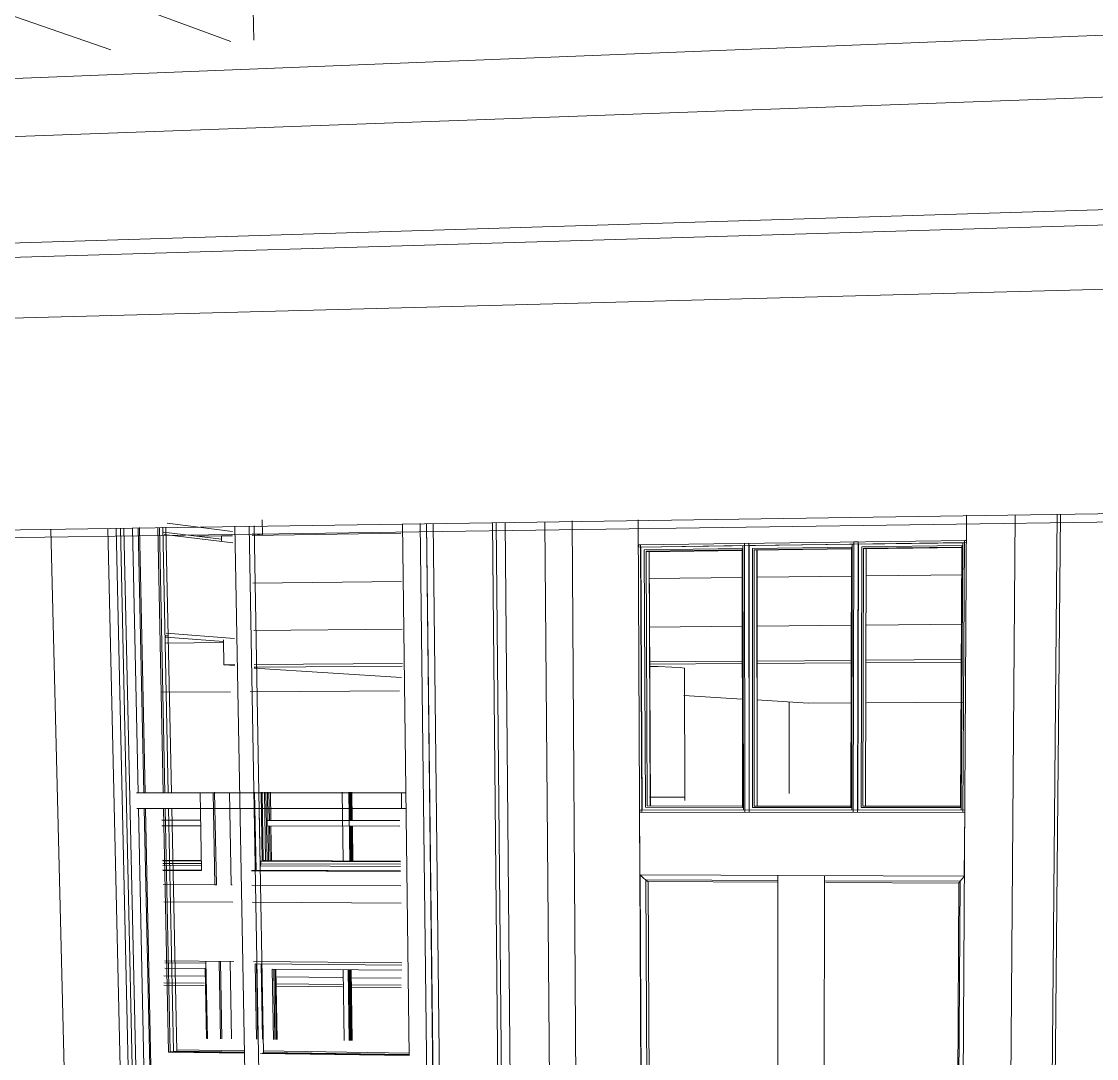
# Model space of a CAD drawing. Header units: inches. Extents: x 490.8 to 498.2, y -67.1 to -6.9.
# Drawn here: x 491.2753 to 491.522, y -7.4128 to -7.1748 of the extents above; entities that cross this region are included whole.
import ezdxf

# ---------------------------------------------------------------- set-up
doc = ezdxf.new("R2010")
doc.units = ezdxf.units.IN
doc.header["$MEASUREMENT"] = 0
for name, color, linetype, lineweight in [('A-CLNG', 13, 'Continuous', 13), ('A-DOOR', 31, 'Continuous', 13), ('A-DOOR-FRAM', 31, 'Continuous', 9), ('A-GLAZ', 151, 'Continuous', 13), ('A-ROOF', 132, 'Continuous', 13), ('A-WALL', 113, 'Continuous', 13), ('A-WALL-PATT', 111, 'Continuous', 13), ('M-HVAC-CDFF', 50, 'Continuous', 9), ('Q-CASE', 31, 'Continuous', 9), ('S-BEAM', 12, 'Continuous', 9)]:
    doc.layers.add(name, color=color, linetype=linetype, lineweight=lineweight)

# ---------------------------------------------------------------- blocks, each defined once
blk = doc.blocks.new('FP_11-Entry')
at = {"layer": 'A-WALL-PATT', "lineweight": 9}
for p, q in [((491.32117, -7.29288), (491.32366, -7.29285)), ((491.32816, -7.29279), (491.3623, -7.2923)), ((491.46917, -7.30208), (491.49124, -7.30183)), ((491.32836, -7.30372), (491.36244, -7.30332)), ((491.41921, -7.30266), (491.44064, -7.30241)), ((491.44405, -7.30237), (491.46579, -7.30212)), ((491.32855, -7.31462), (491.36258, -7.31431)), ((491.41926, -7.3138), (491.44067, -7.31361)), ((491.44406, -7.31358), (491.46578, -7.31338)), ((491.46914, -7.31335), (491.49117, -7.31315))]:
    blk.add_line(p, q, dxfattribs=at)
blk = doc.blocks.new('FP_12-Entry')
at = {"layer": 'A-WALL-PATT', "lineweight": 9}
for p, q in [((491.31557, -7.29296), (491.32366, -7.29285)), ((491.32816, -7.29279), (491.3623, -7.2923))]:
    blk.add_line(p, q, dxfattribs=at)
blk = doc.blocks.new('FP_13-Entry')
at = {"layer": 'A-WALL-PATT', "lineweight": 9}
for p, q in [((491.24595, -7.03042), (491.26537, -7.04186)), ((491.25048, -7.0465), (491.26571, -7.05509)), ((491.25086, -7.06008), (491.26605, -7.06827)), ((491.31215, -7.06942), (491.32683, -7.07808)), ((491.31238, -7.08143), (491.32703, -7.08971)), ((491.31261, -7.09341), (491.32723, -7.1013)), ((491.31284, -7.10534), (491.32743, -7.11286)), ((491.32646, -7.1238), (491.32763, -7.12437)), ((491.27674, -7.14976), (491.31594, -7.16517)), ((491.25346, -7.15369), (491.32333, -7.17946)), ((491.25383, -7.16686), (491.29575, -7.18131)), ((491.2542, -7.17998), (491.26481, -7.18339))]:
    blk.add_line(p, q, dxfattribs=at)
blk = doc.blocks.new('FP_18-Entry')
at = {"layer": 'M-HVAC-CDFF'}
for p, q in [((491.42074, -7.35283), (491.4194, -7.35283)), ((491.42268, -7.35283), (491.42074, -7.35283)), ((491.42433, -7.35283), (491.42268, -7.35283)), ((491.42566, -7.35283), (491.42433, -7.35283)), ((491.42664, -7.35283), (491.42566, -7.35283))]:
    blk.add_line(p, q, dxfattribs=at)
blk = doc.blocks.new('FP_19-Entry')
at = {"layer": 'M-HVAC-CDFF'}
for p, q in [((491.42738, -7.32326), (491.42748, -7.3536)), ((491.42725, -7.35283), (491.42664, -7.35283)), ((491.42751, -7.35283), (491.42725, -7.35283))]:
    blk.add_line(p, q, dxfattribs=at)

msp = doc.modelspace()

# ---------------------------------------------------------------- linework, layer by layer
at = {"layer": 'A-CLNG'}
for p, q in [((491.30818, -7.31585), (491.30897, -7.31585)), ((491.32153, -7.31739), (491.30822, -7.3175)), ((491.32862, -7.32323), (491.36248, -7.32537)), ((491.32949, -7.32298), (491.32864, -7.32299)), ((491.44067, -7.3222), (491.41928, -7.32235)), ((491.46577, -7.32202), (491.44406, -7.32217)), ((491.49116, -7.32184), (491.46913, -7.322)), ((491.42725, -7.32948), (491.44063, -7.33032)), ((491.44403, -7.33054), (491.45581, -7.33129)), ((491.45581, -7.33129), (491.46588, -7.33121)), ((491.46926, -7.33119), (491.49144, -7.33102))]:
    msp.add_line(p, q, dxfattribs=at)
at = {"layer": 'A-DOOR', "lineweight": 9}
for p, q in [((491.4016, -7.28944), (491.40359, -7.57713)), ((491.41811, -7.57789), (491.41674, -7.28921)), ((491.41674, -7.28921), (491.41677, -7.29492)), ((491.49213, -7.2881), (491.49032, -7.58167)), ((491.4921, -7.29391), (491.49213, -7.2881)), ((491.41677, -7.29492), (491.4921, -7.29391)), ((491.41677, -7.29492), (491.41686, -7.29493)), ((491.41706, -7.35627), (491.41713, -7.37065)), ((491.49171, -7.35634), (491.41706, -7.35627)), ((491.49162, -7.37096), (491.49171, -7.35634)), ((491.41713, -7.37065), (491.49162, -7.37096)), ((491.41722, -7.37064), (491.41805, -7.54566)), ((491.41794, -7.37137), (491.41723, -7.37064)), ((491.4488, -7.37078), (491.44882, -7.54704)), ((491.45923, -7.54751), (491.4595, -7.37082)), ((491.49101, -7.37169), (491.49162, -7.37103)), ((491.4488, -7.37197), (491.41854, -7.37183)), ((491.41871, -7.37199), (491.41855, -7.37183)), ((491.41855, -7.37183), (491.41933, -7.54448)), ((491.4191, -7.37222), (491.41897, -7.3722)), ((491.4191, -7.37222), (491.4488, -7.37236)), ((491.41987, -7.54403), (491.4191, -7.37222)), ((491.49068, -7.37216), (491.45956, -7.37202)), ((491.45983, -7.37241), (491.49035, -7.37255)), ((491.48933, -7.54722), (491.49038, -7.37252)), ((491.4896, -7.54766), (491.49066, -7.37214)), ((491.49054, -7.37231), (491.49067, -7.37217))]:
    msp.add_line(p, q, dxfattribs=at)
at = {"layer": 'A-DOOR'}
for p, q in [((491.41686, -7.29544), (491.4921, -7.29444)), ((491.44119, -7.2946), (491.44215, -7.29459)), ((491.44119, -7.2946), (491.44127, -7.35629)), ((491.44222, -7.35629), (491.44215, -7.29459)), ((491.46629, -7.29427), (491.46614, -7.35631)), ((491.46629, -7.29427), (491.46726, -7.29425)), ((491.4671, -7.35631), (491.46726, -7.29425)), ((491.49168, -7.29445), (491.46731, -7.29478)), ((491.49091, -7.35582), (491.49128, -7.29449)), ((491.49168, -7.29393), (491.4913, -7.35633)), ((491.49168, -7.29393), (491.4921, -7.29392)), ((491.41686, -7.29544), (491.41686, -7.29491)), ((491.41686, -7.29493), (491.41733, -7.29492)), ((491.41762, -7.35627), (491.41733, -7.29492)), ((491.44119, -7.29513), (491.4174, -7.29544)), ((491.41768, -7.35577), (491.4174, -7.29543)), ((491.44067, -7.29578), (491.41818, -7.29607)), ((491.41818, -7.29631), (491.41818, -7.29607)), ((491.41844, -7.35517), (491.41818, -7.29631)), ((491.44067, -7.29622), (491.41857, -7.29651)), ((491.44066, -7.29611), (491.41858, -7.29639)), ((491.41884, -7.35487), (491.41858, -7.29639)), ((491.41953, -7.35486), (491.41928, -7.29637)), ((491.41931, -7.2965), (491.41957, -7.35486)), ((491.44074, -7.3552), (491.44066, -7.29576)), ((491.44084, -7.29578), (491.44068, -7.29578)), ((491.44091, -7.35579), (491.44083, -7.29512)), ((491.46629, -7.29479), (491.44221, -7.29511)), ((491.44228, -7.35579), (491.44221, -7.2951)), ((491.46591, -7.29545), (491.44298, -7.29575)), ((491.44304, -7.35519), (491.44298, -7.29575)), ((491.46572, -7.29578), (491.44338, -7.29607)), ((491.46572, -7.29589), (491.44338, -7.29619)), ((491.44343, -7.35488), (491.44338, -7.29607)), ((491.44408, -7.35487), (491.44404, -7.29604)), ((491.44407, -7.29618), (491.44411, -7.35487)), ((491.46559, -7.35521), (491.46573, -7.29543)), ((491.46577, -7.35581), (491.46591, -7.29479)), ((491.46716, -7.35581), (491.46731, -7.29477)), ((491.46791, -7.3552), (491.46807, -7.29566)), ((491.49112, -7.29511), (491.46807, -7.29542)), ((491.46807, -7.29566), (491.46807, -7.29542)), ((491.4683, -7.3549), (491.46846, -7.29574)), ((491.49109, -7.29545), (491.46846, -7.29574)), ((491.49109, -7.29556), (491.46847, -7.29586)), ((491.46891, -7.35488), (491.46908, -7.29572)), ((491.46911, -7.29585), (491.46894, -7.35488)), ((491.49072, -7.35523), (491.49108, -7.2951)), ((491.49129, -7.29511), (491.49113, -7.29511)), ((491.41715, -7.35627), (491.41715, -7.35577)), ((491.49172, -7.35583), (491.41715, -7.35577)), ((491.44074, -7.35519), (491.41844, -7.35517)), ((491.44073, -7.35488), (491.41884, -7.35487)), ((491.44091, -7.35519), (491.44076, -7.35519)), ((491.46577, -7.3552), (491.44304, -7.35519)), ((491.4656, -7.3549), (491.44343, -7.35488)), ((491.49076, -7.35522), (491.46791, -7.3552)), ((491.49073, -7.35491), (491.4683, -7.3549)), ((491.49092, -7.35522), (491.49076, -7.35522))]:
    msp.add_line(p, q, dxfattribs=at)
at = {"layer": 'A-DOOR', "lineweight": 9}
for points in [[(491.41855, -7.37183, 0), (491.4185, -7.37182, 0), (491.41843, -7.37178, 0), (491.41832, -7.37171, 0), (491.4182, -7.37162, 0), (491.41807, -7.3715, 0), (491.41794, -7.37137, 0)], [(491.41897, -7.3722, 0), (491.41894, -7.37219, 0), (491.41891, -7.37216, 0), (491.41886, -7.37213, 0), (491.41881, -7.37209, 0), (491.41876, -7.37204, 0), (491.41871, -7.37199, 0)], [(491.49038, -7.37251, 0), (491.49038, -7.37251, 0), (491.49039, -7.37249, 0), (491.49041, -7.37246, 0), (491.49045, -7.37241, 0), (491.49049, -7.37237, 0), (491.49054, -7.37231, 0)], [(491.49066, -7.37214, 0), (491.49067, -7.3721, 0), (491.49072, -7.37203, 0), (491.49079, -7.37194, 0), (491.49089, -7.37182, 0), (491.49101, -7.37169, 0)]]:
    msp.add_polyline3d(points, dxfattribs=at)
at = {"layer": 'A-DOOR-FRAM'}
for p, q in [((491.50095, -7.58605), (491.50327, -7.2881)), ((491.5102, -7.58654), (491.51295, -7.28796)), ((491.51368, -7.28792), (491.51091, -7.58596)), ((491.38623, -7.28982), (491.38888, -7.58008)), ((491.39539, -7.28969), (491.39767, -7.58055))]:
    msp.add_line(p, q, dxfattribs=at)
at = {"layer": 'A-GLAZ', "lineweight": 9}
for p, q in [((491.28838, -7.55339), (491.28202, -7.29135)), ((491.30098, -7.554), (491.29511, -7.29116)), ((491.30693, -7.29093), (491.30818, -7.35187)), ((491.30818, -7.35187), (491.30693, -7.29093)), ((491.30893, -7.35186), (491.30767, -7.2909)), ((491.30842, -7.29087), (491.30966, -7.35185)), ((491.36973, -7.29006), (491.37281, -7.55746)), ((491.38338, -7.28986), (491.38594, -7.55809)), ((491.31623, -7.35174), (491.31658, -7.36969)), ((491.31965, -7.37296), (491.31924, -7.35174)), ((491.31958, -7.35173), (491.31998, -7.37295)), ((491.32302, -7.35174), (491.32341, -7.37298)), ((491.32908, -7.36963), (491.32876, -7.35171)), ((491.33, -7.36864), (491.32971, -7.35171)), ((491.3305, -7.36753), (491.33023, -7.35171)), ((491.33075, -7.36742), (491.33048, -7.35171)), ((491.33127, -7.36741), (491.331, -7.35171)), ((491.33161, -7.36741), (491.33133, -7.35171)), ((491.33171, -7.3517), (491.33182, -7.35818)), ((491.33215, -7.35818), (491.33203, -7.3517)), ((491.33215, -7.35818), (491.33203, -7.3517)), ((491.33203, -7.3517), (491.33215, -7.35818)), ((491.33237, -7.3517), (491.33248, -7.35818)), ((491.30826, -7.35542), (491.30941, -7.41131)), ((491.30941, -7.41131), (491.30826, -7.35542)), ((491.31014, -7.41122), (491.309, -7.35541)), ((491.30974, -7.3554), (491.31087, -7.41113)), ((491.33184, -7.35945), (491.33198, -7.3674)), ((491.3323, -7.36738), (491.33217, -7.35945)), ((491.3323, -7.36738), (491.33217, -7.35945)), ((491.33217, -7.35945), (491.3323, -7.36738)), ((491.3325, -7.35945), (491.33264, -7.36737)), ((491.31651, -7.36736), (491.30765, -7.36733)), ((491.31652, -7.36737), (491.30765, -7.36734)), ((491.30766, -7.36746), (491.31652, -7.36749)), ((491.30767, -7.36805), (491.31653, -7.36809)), ((491.31654, -7.36859), (491.30768, -7.36855)), ((491.33008, -7.36863), (491.33022, -7.36814)), ((491.33021, -7.36754), (491.3305, -7.36753)), ((491.33022, -7.36814), (491.33021, -7.36754)), ((491.33021, -7.36754), (491.3622, -7.36766)), ((491.33022, -7.36814), (491.36221, -7.36825)), ((491.33075, -7.36742), (491.33113, -7.36741)), ((491.3622, -7.36753), (491.33075, -7.36742)), ((491.3622, -7.36752), (491.33113, -7.36741)), ((491.31656, -7.36958), (491.3077, -7.36954)), ((491.31657, -7.36967), (491.30771, -7.36964)), ((491.30771, -7.36964), (491.31657, -7.36967)), ((491.31658, -7.36969), (491.30771, -7.36965)), ((491.32807, -7.36966), (491.32906, -7.36963)), ((491.36224, -7.36986), (491.32807, -7.36972)), ((491.32807, -7.36972), (491.36224, -7.36986)), ((491.36224, -7.36987), (491.32808, -7.36973)), ((491.36223, -7.36976), (491.32908, -7.36963)), ((491.33, -7.36864), (491.33008, -7.36863)), ((491.36222, -7.36876), (491.33, -7.36864)), ((491.30778, -7.37291), (491.31965, -7.37296)), ((491.31965, -7.37296), (491.31998, -7.37295)), ((491.32341, -7.37298), (491.32363, -7.37298)), ((491.32813, -7.37301), (491.36228, -7.37317)), ((491.3176, -7.39045), (491.31795, -7.40827)), ((491.32094, -7.40831), (491.3206, -7.39048)), ((491.32094, -7.39048), (491.32127, -7.40831)), ((491.32311, -7.3905), (491.32344, -7.40834)), ((491.30817, -7.39206), (491.31739, -7.39215)), ((491.31739, -7.39215), (491.31771, -7.40825)), ((491.33026, -7.39108), (491.33056, -7.40842)), ((491.33309, -7.40845), (491.33282, -7.3923)), ((491.33282, -7.3923), (491.36252, -7.39258)), ((491.33314, -7.3923), (491.33341, -7.40846)), ((491.33374, -7.40846), (491.33346, -7.3923)), ((491.33346, -7.3923), (491.33374, -7.40846)), ((491.31087, -7.41113), (491.30941, -7.41131)), ((491.31014, -7.41122), (491.30941, -7.41131)), ((491.30941, -7.41131), (491.3264, -7.41154)), ((491.3264, -7.41154), (491.30941, -7.41131)), ((491.3264, -7.41144), (491.31014, -7.41122)), ((491.31085, -7.41082), (491.32636, -7.41104)), ((491.32639, -7.41134), (491.31087, -7.41113)), ((491.31087, -7.41113), (491.32639, -7.41134)), ((491.33047, -7.4116), (491.36422, -7.41207)), ((491.36422, -7.41207), (491.33047, -7.4116)), ((491.33077, -7.4111), (491.36419, -7.41156)), ((491.36421, -7.41187), (491.33079, -7.41141)), ((491.33079, -7.41141), (491.36421, -7.41187)), ((491.36422, -7.41197), (491.3308, -7.41151))]:
    msp.add_line(p, q, dxfattribs=at)
at = {"layer": 'A-GLAZ'}
for p, q in [((491.30271, -7.55048), (491.29698, -7.29113)), ((491.29798, -7.29109), (491.30362, -7.54825)), ((491.30439, -7.54829), (491.29878, -7.29108)), ((491.30201, -7.35188), (491.3007, -7.29103)), ((491.30336, -7.35188), (491.30206, -7.29101)), ((491.30233, -7.291), (491.30362, -7.35188)), ((491.30778, -7.35188), (491.30651, -7.29094)), ((491.30693, -7.29093), (491.30818, -7.35187)), ((491.32422, -7.29069), (491.32649, -7.41606)), ((491.32975, -7.41611), (491.32754, -7.29064)), ((491.32869, -7.2906), (491.32976, -7.35186)), ((491.36269, -7.29011), (491.36422, -7.41213)), ((491.36988, -7.55028), (491.36677, -7.29006)), ((491.37124, -7.55034), (491.36818, -7.29004)), ((491.37133, -7.55372), (491.36823, -7.29008)), ((491.36243, -7.35187), (491.30168, -7.35188)), ((491.34888, -7.3517), (491.34911, -7.36746)), ((491.35062, -7.36747), (491.35039, -7.3517)), ((491.35058, -7.3517), (491.35067, -7.35821)), ((491.35074, -7.35821), (491.35064, -7.3517)), ((491.35083, -7.3517), (491.35092, -7.3582)), ((491.35099, -7.3582), (491.35089, -7.3517)), ((491.35108, -7.3517), (491.35117, -7.3582)), ((491.36248, -7.35547), (491.36243, -7.35187)), ((491.36318, -7.35187), (491.36243, -7.35187)), ((491.36346, -7.35188), (491.36318, -7.35187)), ((491.30175, -7.35543), (491.36248, -7.35547)), ((491.30621, -7.54732), (491.30208, -7.35543)), ((491.30753, -7.54738), (491.30344, -7.35543)), ((491.3037, -7.35543), (491.30778, -7.54711)), ((491.30901, -7.41135), (491.30785, -7.35543)), ((491.30826, -7.35542), (491.30941, -7.41131)), ((491.32538, -7.35544), (491.30861, -7.35543)), ((491.32982, -7.35543), (491.33081, -7.4116)), ((491.36351, -7.35547), (491.32982, -7.35544)), ((491.36323, -7.35547), (491.36248, -7.35547)), ((491.36351, -7.35547), (491.36323, -7.35547)), ((491.31633, -7.35816), (491.30746, -7.35815)), ((491.36208, -7.35822), (491.33163, -7.35818)), ((491.33163, -7.35818), (491.33165, -7.35945)), ((491.33163, -7.35818), (491.33182, -7.35818)), ((491.33189, -7.35818), (491.33208, -7.35818)), ((491.33215, -7.35818), (491.33234, -7.35817)), ((491.30748, -7.35941), (491.31636, -7.35943)), ((491.33165, -7.35945), (491.36209, -7.3595)), ((491.35069, -7.35948), (491.35081, -7.36746)), ((491.35087, -7.36746), (491.35076, -7.35948)), ((491.35094, -7.35948), (491.35106, -7.36745)), ((491.35112, -7.36745), (491.35101, -7.35948)), ((491.35119, -7.35948), (491.35131, -7.36744)), ((491.30815, -7.39089), (491.31761, -7.39097)), ((491.3289, -7.39108), (491.36251, -7.39138)), ((491.32921, -7.40841), (491.3289, -7.39108)), ((491.32947, -7.40841), (491.32917, -7.39108)), ((491.32956, -7.40841), (491.32925, -7.39108)), ((491.33374, -7.40846), (491.33346, -7.3923)), ((491.33364, -7.3923), (491.33391, -7.40846)), ((491.34906, -7.39245), (491.3493, -7.40867)), ((491.35047, -7.40868), (491.35024, -7.39246)), ((491.35042, -7.39246), (491.35066, -7.40868)), ((491.35072, -7.40869), (491.35049, -7.39246)), ((491.35067, -7.39246), (491.35091, -7.40869)), ((491.35097, -7.40869), (491.35074, -7.39246)), ((491.35092, -7.39246), (491.35116, -7.40869)), ((491.30941, -7.41131), (491.30901, -7.41135)), ((491.32641, -7.4116), (491.30901, -7.41135)), ((491.3264, -7.41154), (491.30941, -7.41131)), ((491.36422, -7.41213), (491.33008, -7.41165)), ((491.36422, -7.41207), (491.33047, -7.4116))]:
    msp.add_line(p, q, dxfattribs=at)
at = {"layer": 'A-ROOF'}
for p, q in [((492.16326, -7.15263), (491.08844, -7.19526)), ((492.15819, -7.20264), (491.09046, -7.23443)), ((491.32373, -7.37695), (491.30789, -7.37686)), ((491.36235, -7.37718), (491.32823, -7.37698)), ((491.30818, -7.39041), (491.32398, -7.39055)), ((491.32847, -7.39059), (491.36253, -7.3909))]:
    msp.add_line(p, q, dxfattribs=at)
at = {"layer": 'A-WALL'}
for p, q in [((491.32857, -7.1791), (491.32845, -7.17211)), ((491.33053, -7.29275), (491.33047, -7.2892)), ((491.32114, -7.29366), (491.30786, -7.292)), ((491.30872, -7.28993), (491.3237, -7.29187)), ((491.38422, -7.28983), (491.3868, -7.56312)), ((491.32117, -7.29288), (491.32119, -7.29411)), ((491.32818, -7.29245), (491.33053, -7.29275)), ((491.32161, -7.31672), (491.32172, -7.32248)), ((491.41929, -7.32178), (491.44068, -7.32163)), ((491.44406, -7.3216), (491.46576, -7.32145)), ((491.46912, -7.32142), (491.49114, -7.32127)), ((491.32172, -7.32248), (491.3242, -7.32246)), ((491.32419, -7.32264), (491.32172, -7.32248)), ((491.32949, -7.32298), (491.32864, -7.32293)), ((491.32868, -7.32243), (491.36268, -7.32219)), ((491.36264, -7.32275), (491.32949, -7.32298)), ((491.45144, -7.352), (491.45144, -7.33094))]:
    msp.add_line(p, q, dxfattribs=at)
at = {"layer": 'M-HVAC-CDFF'}
for points in [[(491.41936, -7.32284, 0), (491.42138, -7.32289, 0), (491.42447, -7.32299, 0), (491.42649, -7.3231, 0)], [(491.42649, -7.3231, 0), (491.42735, -7.32322, 0), (491.42738, -7.32325, 0)]]:
    msp.add_polyline3d(points, dxfattribs=at)
at = {"layer": 'Q-CASE'}
for p, q in [((492.17622, -7.21908), (491.14322, -7.24637)), ((491.92102, -7.28195), (491.14529, -7.29338)), ((491.16157, -7.29487), (491.91719, -7.28406)), ((491.3232, -7.32868), (491.3073, -7.32877)), ((491.36198, -7.32846), (491.32772, -7.32865)), ((491.31717, -7.39395), (491.30792, -7.39386)), ((491.34889, -7.39426), (491.33344, -7.39411)), ((491.36237, -7.39439), (491.35075, -7.39428))]:
    msp.add_line(p, q, dxfattribs=at)
at = {"layer": 'S-BEAM'}
for p, q in [((491.08819, -7.20804), (492.13362, -7.16995)), ((492.13074, -7.19946), (491.0894, -7.2313)), ((491.30797, -7.29256), (491.32372, -7.29451)), ((491.30836, -7.31611), (491.32158, -7.3171)), ((491.32411, -7.31645), (491.30844, -7.31524)), ((491.30795, -7.39545), (491.3172, -7.39555)), ((491.33347, -7.39571), (491.34891, -7.39587)), ((491.30796, -7.39599), (491.31721, -7.39609)), ((491.33348, -7.39625), (491.34892, -7.39641)), ((491.35078, -7.39589), (491.36239, -7.39601)), ((491.35078, -7.39643), (491.36239, -7.39655))]:
    msp.add_line(p, q, dxfattribs=at)

# ---------------------------------------------------------------- block references
at = {"layer": 'A-WALL', "lineweight": 9}
for name in ['FP_13-Entry', 'FP_12-Entry', 'FP_11-Entry']:
    msp.add_blockref(name, (0, 0), dxfattribs=at)
at = {"layer": 'M-HVAC-CDFF'}
for name in ['FP_19-Entry', 'FP_18-Entry']:
    msp.add_blockref(name, (0, 0), dxfattribs=at)

doc.saveas('drawing.dxf')
